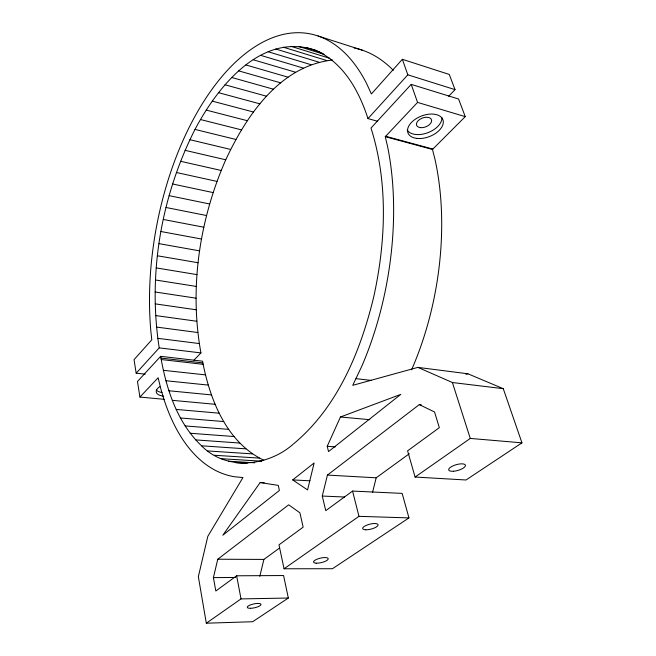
<?xml version="1.0" encoding="UTF-8"?>
<svg xmlns="http://www.w3.org/2000/svg" width="656" height="656" viewBox="0 0 656 656"><rect width="100%" height="100%" fill="white"/><g stroke="black" fill="none" stroke-linecap="round" stroke-linejoin="round"><path stroke-width="0.98" d="M193.946 360.144L200.925 352.912C189.19 288.033 199.35 219.932 225.746 159.802C246.426 115.554 279.94 65.756 332.707 60.008M145.173 374.141L136.169 373.19L159.219 347.877C147.682 273.798 161.187 196.16 195.004 129.412C217.505 86.879 261.629 30.889 316.594 50.643M263.761 460.217C226.353 442.242 209.904 399.545 202.524 361.185L160.663 356.323L137.473 381.497L139.917 397.069L158.129 377.741L160.646 388.122A220.072 116.686 -79.8 0 0 234.709 476.773L242.966 477.535L207.829 536.313L198.35 576.649L206.312 623.2L252.675 621.724L288.328 598.034L283.581 575.542L236.636 575.788L215.808 591.007L213.413 577.608L217.767 559.224L288.681 504.817L299.907 512.82L303.146 527.178L278.98 544.841L284.056 568.777L332.453 568.719L408.959 517.904L402.144 493.386L352.559 491.073L325.753 510.655L322.276 496.059L327.426 475.083L419.282 404.613L421.3 404.818M259.809 576.329L263.884 559.42L279.587 548.014M372.551 492.336L376.191 477.806L409.287 453.755M160.663 356.323C166.239 388.803 177.087 422.497 201.531 445.809C226.402 471.188 268.058 466.424 293.257 444.12C337.61 407.466 360.505 351.46 373.74 296.865C385.851 241.547 388.262 182.54 370.993 128.035L411.205 84.386L417.56 102.41L385.269 136.686L387.557 146.436A220.072 116.686 -79.8 0 1 361.694 366.466L352.739 385.334L417.872 367.385L467.908 373.789L503.267 388.68L521.955 442.841L466.031 479.987L415.092 477.051L407.589 450.852L439.331 427.655L434.534 411.968L419.282 404.613M327.221 446.293L340.439 416.995L400.791 394.379L328.525 451.574L327.221 446.293L335.306 446.884M260.161 482.562L222.835 535.206L279.39 490.45L278.283 485.391L260.161 482.562L264.229 482.759M448.647 96.268L455.034 89.642L449.294 74.456L402.349 59.302L371.394 93.956L366.515 83.386A218.776 115.235 -79.5 0 0 223.671 74.53A218.776 115.235 -79.5 0 0 150.905 331.764L151.798 339.808L134.045 359.677L136.169 373.19M377.676 121.294L367.975 118.588L407.827 74.817L402.349 59.302M411.55 369.877A214.25 120.778 -79.8 0 0 434.903 158.982L432.468 149.461L465.252 116.637L458.577 99.007L411.205 84.386M292.707 479.913L314.142 462.947L307.566 489.925L292.707 479.913L309.993 480.807M206.312 623.2L241.014 598.912L288.328 598.034M284.056 568.777L358.971 516.338L408.959 517.904M415.092 477.051L470.27 438.429L521.955 442.841M465.949 374.289L467.908 373.789M213.413 577.608L235.488 577.469M217.767 559.224L263.884 559.42M322.276 496.059L344.654 497.018M327.426 475.083L376.191 477.806M228.436 461.209L254.733 462.8M235.922 462.767L247.115 463.439M221.22 458.692L261.432 461.168M259.76 461.324L261.785 461.447M214.323 455.256L259.268 458.101M207.747 450.943L252.412 453.878M201.531 445.809L245.91 448.843M195.677 439.897L239.776 443.046M190.199 433.255L234.028 436.535M185.123 425.924L228.682 429.36M180.449 417.97L223.737 421.562M176.185 409.418L219.219 413.19M172.339 400.34L215.127 404.293M340.439 416.995L369.795 419.684M139.917 397.069L164.164 399.315M168.912 390.763L211.47 394.912M165.911 380.734L208.239 385.088M163.336 370.312L205.451 374.879M161.187 359.529L203.106 364.318M160.966 358.069L202.852 362.899M356.028 378.651L371.23 380.414M417.872 367.385L452.394 382.522L503.267 388.68M159.219 347.877L200.925 352.912M157.735 338.332L199.285 343.555M156.456 327.065L197.833 332.518M155.587 315.561L196.808 321.251M155.136 303.851L196.218 309.788M155.103 291.986L196.054 298.177M155.472 279.989L196.316 286.434M156.251 267.91L196.997 274.618M157.424 255.783L198.096 262.744M158.998 243.638L199.604 250.871M160.958 231.519L201.523 239.022M163.303 219.457L203.836 227.23M166.025 207.485L206.55 215.537M169.117 195.644L209.641 203.983M172.569 183.975L213.126 192.593M176.382 172.503L216.972 181.409M180.539 161.278L221.187 170.462M185.041 150.322L225.746 159.802M189.863 139.687L230.658 149.453M195.004 129.412L235.906 139.466M200.457 119.531L241.465 129.872M206.197 110.085L247.337 120.712M212.216 101.114L253.495 112.028M218.497 92.668L259.94 103.861M385.662 136.268L432.87 149.06M385.269 136.686L432.468 149.461M225.024 84.78L266.631 96.252M231.781 77.506L273.568 89.241M238.743 70.881L280.727 82.877M245.885 64.944L288.074 77.195M253.191 59.753L295.594 72.25M260.629 55.342L303.252 68.068M417.56 102.41L465.252 116.637M268.173 51.758L311.026 64.698M275.791 49.036L318.882 62.172M283.441 47.224L326.778 60.541M291.1 46.355L329.845 58.335M306.27 47.585L319.693 51.767M313.699 49.741L322.908 53.554M298.726 46.469L324.048 54.333M407.827 74.817L455.034 89.642M318.062 35.99L362.415 50.209M320.964 52.956C345.614 66.395 359.611 92.791 367.975 118.588M452.394 382.522L470.27 438.429M352.559 491.073L358.971 516.338M236.636 575.788L241.014 598.912M354.15 47.962A213.028 119.31 -79.4 0 1 393.321 70.372M163.672 396.117A13.981 6.314 -10.4 0 1 159.785 386.679M162.057 392.534A13.956 6.339 -10.4 0 1 156.292 389.91M441.865 117.621A18.622 11.045 -20.8 0 1 427.409 132.865A18.622 11.045 -20.8 0 1 407.179 130.077M250.526 608.301A7.027 1.968 -12.3 0 0 261.006 604.537A7.027 1.968 -12.3 0 0 250.863 604.742A7.027 1.968 -12.3 0 0 250.526 608.301M316.258 563.184A7.544 2.288 -13.3 0 0 328.156 559.183A7.544 2.288 -13.3 0 0 318.234 558.748A7.544 2.288 -13.3 0 0 316.258 563.184M365.728 529.777A7.946 2.542 -14.1 0 0 378.045 525.235A7.946 2.542 -14.1 0 0 367.327 524.931A7.946 2.542 -14.1 0 0 365.728 529.777M453.567 471.246A8.692 2.993 -15.9 0 0 465.424 465.202A8.692 2.993 -15.9 0 0 452.205 466.244A8.692 2.993 -15.9 0 0 453.567 471.246M417.183 138.449A18.671 11.013 -20.8 0 0 443.308 121.581A18.671 11.013 -20.8 0 0 415.814 118.875A18.671 11.013 -20.8 0 0 417.183 138.449M420.594 127.658A7.946 4.707 -20.8 0 0 431.64 120.417A7.946 4.707 -20.8 0 0 419.889 119.318A7.946 4.707 -20.8 0 0 420.594 127.658"/></g></svg>
